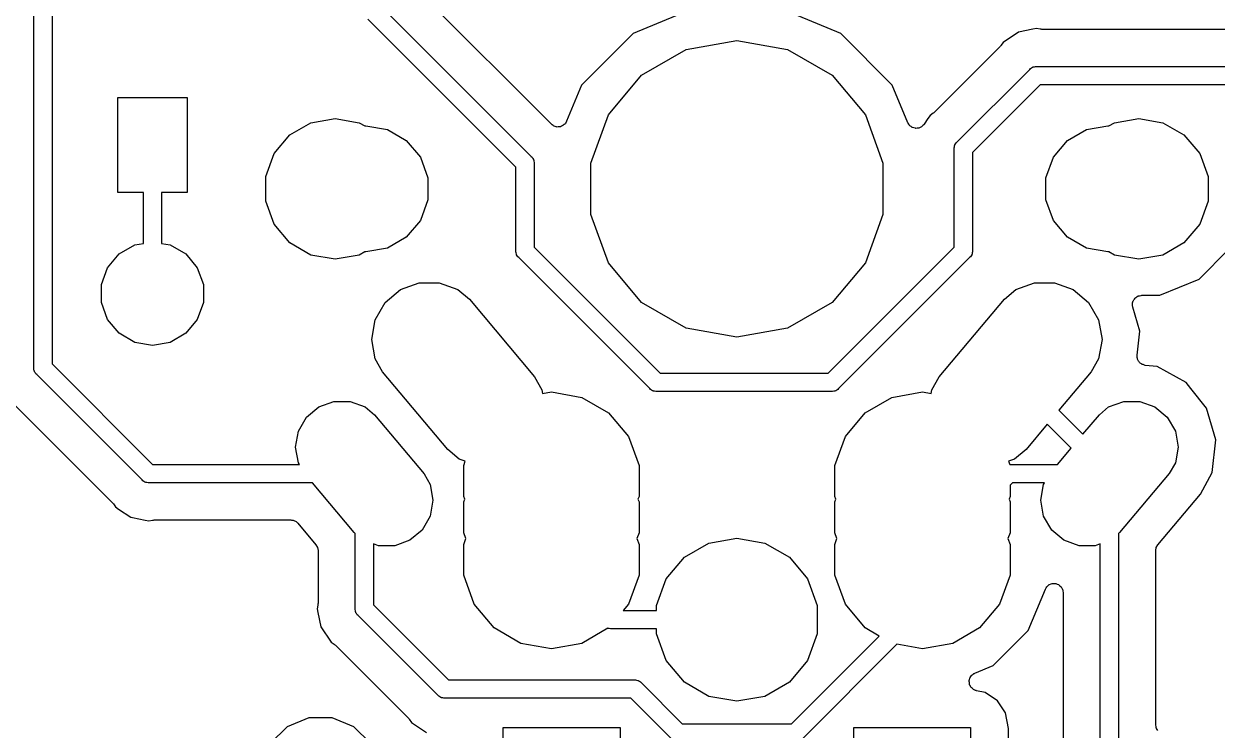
# Model space of a CAD drawing. Extents: x 61 to 194, y -153 to -61.
# Drawn here: x 155.24 to 171.57, y -120.16 to -110.49 of the extents above; entities that cross this region are included whole.
import ezdxf

# ---------------------------------------------------------------- set-up
doc = ezdxf.new("R2010")
doc.units = 0
doc.header["$MEASUREMENT"] = 0
doc.layers.add('BLACK', color=7, linetype='CONTINUOUS')

msp = doc.modelspace()

# ---------------------------------------------------------------- linework, layer by layer
at = {"layer": 'BLACK', "linetype": 'CONTINUOUS'}
for p, q in [((155.375, -115.195), (155.375, -103.889)), ((155.625, -104.025), (155.625, -115.148)), ((162.461, -111.866), (160.501, -109.905)), ((160.092, -110.215), (162.185, -112.308)), ((164.295, -110.327), (163.579, -110.624)), ((166.421, -110.624), (165.705, -110.327)), ((161.975, -112.452), (159.948, -110.425)), ((169.05, -110.565), (168.853, -110.604)), ((169.1, -110.555), (169.05, -110.565)), ((169.05, -110.565), (169.05, -110.565)), ((169.15, -110.565), (169.1, -110.555)), ((169.163, -110.565), (169.15, -110.565)), ((169.175, -110.567), (169.163, -110.565)), ((172.125, -110.567), (169.175, -110.567)), ((163.579, -110.624), (162.874, -111.329)), ((164.305, -110.842), (165, -110.719)), ((165, -110.719), (165.695, -110.842)), ((167.126, -111.329), (166.421, -110.624)), ((168.644, -110.744), (168.615, -110.786)), ((168.853, -110.604), (168.644, -110.744)), ((163.695, -111.194), (164.305, -110.842)), ((165.695, -110.842), (166.305, -111.194)), ((168.599, -110.805), (167.705, -111.699)), ((168.607, -110.795), (168.599, -110.805)), ((168.615, -110.786), (168.607, -110.795)), ((169.073, -111.078), (169.089, -111.074)), ((169.089, -111.074), (169.105, -111.075)), ((163.241, -111.735), (163.695, -111.194)), ((166.305, -111.194), (166.759, -111.735)), ((168.015, -112.108), (169.008, -111.115)), ((169.008, -111.115), (169.018, -111.103)), ((169.018, -111.103), (169.033, -111.094)), ((169.033, -111.094), (169.046, -111.085)), ((169.046, -111.085), (169.052, -111.084)), ((169.052, -111.084), (169.057, -111.081)), ((169.057, -111.081), (169.073, -111.078)), ((169.105, -111.075), (172.195, -111.075)), ((162.874, -111.329), (162.669, -111.825)), ((167.339, -111.844), (167.126, -111.329)), ((169.152, -111.325), (168.225, -112.252)), ((172.148, -111.325), (169.152, -111.325)), ((156.525, -112.8), (156.525, -111.5)), ((156.525, -111.5), (157.475, -111.5)), ((157.475, -111.5), (157.475, -112.8)), ((167.686, -111.715), (167.644, -111.744)), ((167.695, -111.707), (167.686, -111.715)), ((167.705, -111.699), (167.695, -111.707)), ((158.88, -112.011), (159.17, -111.844)), ((159.17, -111.844), (159.5, -111.785)), ((159.5, -111.785), (159.83, -111.844)), ((159.83, -111.844), (159.909, -111.889)), ((159.909, -111.889), (159.92, -111.887)), ((159.92, -111.887), (160.215, -111.939)), ((162.473, -111.874), (162.461, -111.866)), ((162.483, -111.883), (162.473, -111.874)), ((162.491, -111.887), (162.483, -111.883)), ((162.498, -111.891), (162.491, -111.887)), ((162.511, -111.895), (162.498, -111.891)), ((162.61, -111.889), (162.597, -111.893)), ((162.616, -111.884), (162.61, -111.889)), ((162.624, -111.88), (162.616, -111.884)), ((162.634, -111.871), (162.624, -111.88)), ((162.645, -111.862), (162.634, -111.871)), ((162.649, -111.855), (162.645, -111.862)), ((162.655, -111.849), (162.649, -111.855)), ((162.661, -111.837), (162.655, -111.849)), ((162.669, -111.825), (162.661, -111.837)), ((163, -112.397), (163.241, -111.735)), ((166.759, -111.735), (167, -112.397)), ((167.341, -111.847), (167.339, -111.844)), ((167.343, -111.851), (167.341, -111.847)), ((167.353, -111.866), (167.343, -111.851)), ((167.363, -111.881), (167.353, -111.866)), ((167.366, -111.883), (167.363, -111.881)), ((167.369, -111.887), (167.366, -111.883)), ((167.384, -111.897), (167.369, -111.887)), ((167.544, -111.884), (167.532, -111.897)), ((167.557, -111.872), (167.544, -111.884)), ((167.559, -111.869), (167.557, -111.872)), ((167.562, -111.866), (167.559, -111.869)), ((167.615, -111.786), (167.562, -111.866)), ((167.644, -111.744), (167.615, -111.786)), ((167.615, -111.786), (167.615, -111.786)), ((169.785, -111.939), (170.08, -111.887)), ((170.08, -111.887), (170.091, -111.889)), ((170.091, -111.889), (170.17, -111.844)), ((170.17, -111.844), (170.5, -111.785)), ((170.5, -111.785), (170.83, -111.844)), ((170.83, -111.844), (171.12, -112.011)), ((158.665, -112.268), (158.88, -112.011)), ((160.215, -111.939), (160.475, -112.089)), ((162.524, -111.9), (162.511, -111.895)), ((162.532, -111.901), (162.524, -111.9)), ((162.54, -111.903), (162.532, -111.901)), ((162.554, -111.902), (162.54, -111.903)), ((162.568, -111.902), (162.554, -111.902)), ((162.576, -111.9), (162.568, -111.902)), ((162.584, -111.899), (162.576, -111.9)), ((162.597, -111.893), (162.584, -111.899)), ((167.398, -111.908), (167.384, -111.897)), ((167.402, -111.909), (167.398, -111.908)), ((167.405, -111.911), (167.402, -111.909)), ((167.423, -111.916), (167.405, -111.911)), ((167.44, -111.921), (167.423, -111.916)), ((167.444, -111.921), (167.44, -111.921)), ((167.448, -111.922), (167.444, -111.921)), ((167.466, -111.92), (167.448, -111.922)), ((167.484, -111.919), (167.466, -111.92)), ((167.488, -111.917), (167.484, -111.919)), ((167.492, -111.917), (167.488, -111.917)), ((167.508, -111.909), (167.492, -111.917)), ((167.525, -111.902), (167.508, -111.909)), ((167.528, -111.899), (167.525, -111.902)), ((167.532, -111.897), (167.528, -111.899)), ((169.525, -112.089), (169.785, -111.939)), ((171.12, -112.011), (171.335, -112.268)), ((160.475, -112.089), (160.667, -112.318)), ((167.974, -112.189), (167.978, -112.173)), ((167.975, -112.205), (167.974, -112.189)), ((167.975, -113.548), (167.975, -112.205)), ((167.978, -112.173), (167.981, -112.157)), ((167.981, -112.157), (167.984, -112.152)), ((167.984, -112.152), (167.985, -112.146)), ((167.985, -112.146), (167.994, -112.133)), ((167.994, -112.133), (168.003, -112.118)), ((168.003, -112.118), (168.015, -112.108)), ((169.333, -112.318), (169.525, -112.089)), ((158.55, -112.582), (158.665, -112.268)), ((160.667, -112.318), (160.77, -112.6)), ((162.185, -112.308), (162.197, -112.318)), ((162.197, -112.318), (162.206, -112.333)), ((162.206, -112.333), (162.215, -112.346)), ((162.215, -112.346), (162.216, -112.352)), ((162.216, -112.352), (162.219, -112.357)), ((162.219, -112.357), (162.222, -112.373)), ((162.222, -112.373), (162.226, -112.389)), ((168.225, -112.252), (168.225, -113.595)), ((169.23, -112.6), (169.333, -112.318)), ((171.335, -112.268), (171.45, -112.582)), ((161.975, -113.595), (161.975, -112.452)), ((162.226, -112.389), (162.225, -112.405)), ((162.225, -112.405), (162.225, -113.548)), ((163, -113.103), (163, -112.397)), ((167, -112.397), (167, -113.103)), ((158.55, -112.918), (158.55, -112.582)), ((160.77, -112.6), (160.77, -112.9)), ((169.23, -112.9), (169.23, -112.6)), ((171.45, -112.582), (171.45, -112.918)), ((156.875, -112.8), (156.525, -112.8)), ((156.875, -113.498), (156.875, -112.8)), ((157.475, -112.8), (157.125, -112.8)), ((157.125, -112.8), (157.125, -113.498)), ((158.665, -113.232), (158.55, -112.918)), ((160.77, -112.9), (160.667, -113.182)), ((169.333, -113.182), (169.23, -112.9)), ((171.45, -112.918), (171.335, -113.232)), ((160.667, -113.182), (160.475, -113.411)), ((163.241, -113.765), (163, -113.103)), ((167, -113.103), (166.759, -113.765)), ((169.525, -113.411), (169.333, -113.182)), ((158.88, -113.489), (158.665, -113.232)), ((171.335, -113.232), (171.12, -113.489)), ((156.544, -113.642), (156.757, -113.518)), ((156.757, -113.518), (156.875, -113.498)), ((157.125, -113.498), (157.243, -113.518)), ((157.243, -113.518), (157.456, -113.642)), ((159.17, -113.656), (158.88, -113.489)), ((160.475, -113.411), (160.215, -113.561)), ((169.785, -113.561), (169.525, -113.411)), ((171.12, -113.489), (170.83, -113.656)), ((156.386, -113.83), (156.544, -113.642)), ((157.456, -113.642), (157.614, -113.83)), ((159.5, -113.715), (159.17, -113.656)), ((159.83, -113.656), (159.5, -113.715)), ((159.909, -113.611), (159.83, -113.656)), ((159.92, -113.613), (159.909, -113.611)), ((160.215, -113.561), (159.92, -113.613)), ((161.974, -113.611), (161.975, -113.595)), ((161.978, -113.627), (161.974, -113.611)), ((161.981, -113.643), (161.978, -113.627)), ((161.984, -113.648), (161.981, -113.643)), ((161.985, -113.654), (161.984, -113.648)), ((161.994, -113.667), (161.985, -113.654)), ((162.003, -113.682), (161.994, -113.667)), ((162.015, -113.692), (162.003, -113.682)), ((162.225, -113.548), (163.952, -115.275)), ((166.248, -115.275), (167.975, -113.548)), ((168.197, -113.682), (168.185, -113.692)), ((168.206, -113.667), (168.197, -113.682)), ((168.215, -113.654), (168.206, -113.667)), ((168.216, -113.648), (168.215, -113.654)), ((168.219, -113.643), (168.216, -113.648)), ((168.222, -113.627), (168.219, -113.643)), ((168.226, -113.611), (168.222, -113.627)), ((168.225, -113.595), (168.226, -113.611)), ((170.08, -113.613), (169.785, -113.561)), ((170.091, -113.611), (170.08, -113.613)), ((170.17, -113.656), (170.091, -113.611)), ((170.5, -113.715), (170.17, -113.656)), ((170.83, -113.656), (170.5, -113.715)), ((171.326, -113.986), (171.736, -113.576)), ((156.302, -114.062), (156.386, -113.83)), ((157.614, -113.83), (157.698, -114.062)), ((163.808, -115.485), (162.015, -113.692)), ((163.695, -114.306), (163.241, -113.765)), ((166.759, -113.765), (166.305, -114.306)), ((168.185, -113.692), (166.392, -115.485)), ((170.79, -114.208), (171.326, -113.986)), ((156.302, -114.308), (156.302, -114.062)), ((157.698, -114.062), (157.698, -114.308)), ((160.185, -114.305), (160.395, -114.13)), ((160.395, -114.13), (160.652, -114.036)), ((160.652, -114.036), (160.925, -114.036)), ((160.925, -114.036), (161.182, -114.13)), ((161.182, -114.13), (161.338, -114.261)), ((168.662, -114.261), (168.818, -114.13)), ((168.818, -114.13), (169.075, -114.036)), ((169.075, -114.036), (169.348, -114.036)), ((169.348, -114.036), (169.605, -114.13)), ((169.605, -114.13), (169.815, -114.305)), ((156.386, -114.54), (156.302, -114.308)), ((157.698, -114.308), (157.614, -114.54)), ((160.049, -114.542), (160.185, -114.305)), ((161.338, -114.261), (162.229, -115.323)), ((164.305, -114.658), (163.695, -114.306)), ((166.305, -114.306), (165.695, -114.658)), ((167.771, -115.323), (168.662, -114.261)), ((169.815, -114.305), (169.951, -114.542)), ((170.415, -114.327), (170.417, -114.32)), ((170.417, -114.342), (170.415, -114.327)), ((170.417, -114.313), (170.422, -114.299)), ((170.417, -114.32), (170.417, -114.313)), ((170.422, -114.299), (170.425, -114.284)), ((170.425, -114.284), (170.429, -114.278)), ((170.429, -114.278), (170.432, -114.271)), ((170.432, -114.271), (170.441, -114.26)), ((170.441, -114.26), (170.45, -114.247)), ((170.45, -114.247), (170.455, -114.243)), ((170.455, -114.243), (170.46, -114.238)), ((170.46, -114.238), (170.473, -114.23)), ((170.473, -114.23), (170.485, -114.221)), ((170.485, -114.221), (170.492, -114.219)), ((170.492, -114.219), (170.498, -114.216)), ((170.498, -114.216), (170.513, -114.213)), ((170.513, -114.213), (170.528, -114.209)), ((170.528, -114.209), (170.535, -114.209)), ((170.535, -114.209), (170.542, -114.208)), ((170.542, -114.208), (170.79, -114.208)), ((170.417, -114.357), (170.417, -114.342)), ((170.419, -114.364), (170.417, -114.357)), ((170.42, -114.371), (170.419, -114.364)), ((170.515, -114.697), (170.42, -114.371)), ((156.544, -114.728), (156.386, -114.54)), ((157.614, -114.54), (157.456, -114.728)), ((160.001, -114.811), (160.049, -114.542)), ((165, -114.781), (164.305, -114.658)), ((165.695, -114.658), (165, -114.781)), ((169.951, -114.542), (169.999, -114.811)), ((156.757, -114.852), (156.544, -114.728)), ((157.456, -114.728), (157.243, -114.852)), ((160.049, -115.08), (160.001, -114.811)), ((169.999, -114.811), (169.951, -115.08)), ((170.479, -115.027), (170.515, -114.697)), ((157, -114.894), (156.757, -114.852)), ((157.243, -114.852), (157, -114.894)), ((155.625, -115.148), (157.002, -116.525)), ((160.151, -115.257), (160.049, -115.08)), ((169.951, -115.08), (169.849, -115.257)), ((170.478, -115.049), (170.48, -115.038)), ((170.481, -115.06), (170.478, -115.049)), ((170.48, -115.038), (170.479, -115.027)), ((170.482, -115.071), (170.481, -115.06)), ((170.486, -115.081), (170.482, -115.071)), ((170.489, -115.092), (170.486, -115.081)), ((170.495, -115.101), (170.489, -115.092)), ((170.499, -115.111), (170.495, -115.101)), ((170.507, -115.119), (170.499, -115.111)), ((170.513, -115.128), (170.507, -115.119)), ((170.522, -115.135), (170.513, -115.128)), ((170.53, -115.143), (170.522, -115.135)), ((170.54, -115.148), (170.53, -115.143)), ((170.549, -115.154), (170.54, -115.148)), ((170.56, -115.157), (170.549, -115.154)), ((170.57, -115.162), (170.56, -115.157)), ((155.374, -115.211), (155.375, -115.195)), ((155.378, -115.227), (155.374, -115.211)), ((155.381, -115.243), (155.378, -115.227)), ((155.384, -115.248), (155.381, -115.243)), ((155.385, -115.254), (155.384, -115.248)), ((155.394, -115.267), (155.385, -115.254)), ((155.403, -115.282), (155.394, -115.267)), ((155.415, -115.292), (155.403, -115.282)), ((156.858, -116.735), (155.415, -115.292)), ((161.042, -116.319), (160.151, -115.257)), ((163.952, -115.275), (166.248, -115.275)), ((169.849, -115.257), (169.409, -115.782)), ((170.581, -115.164), (170.57, -115.162)), ((170.591, -115.167), (170.581, -115.164)), ((170.753, -115.184), (170.591, -115.167)), ((171.148, -115.401), (170.753, -115.184)), ((162.229, -115.323), (162.331, -115.5)), ((167.669, -115.5), (167.771, -115.323)), ((171.215, -115.484), (171.148, -115.401)), ((171.43, -115.753), (171.215, -115.484)), ((171.215, -115.484), (171.215, -115.484)), ((162.331, -115.5), (162.341, -115.553)), ((162.341, -115.553), (162.46, -115.531)), ((162.46, -115.531), (162.877, -115.605)), ((162.877, -115.605), (163.243, -115.817)), ((163.818, -115.497), (163.808, -115.485)), ((163.833, -115.506), (163.818, -115.497)), ((163.846, -115.515), (163.833, -115.506)), ((163.852, -115.516), (163.846, -115.515)), ((163.857, -115.519), (163.852, -115.516)), ((163.873, -115.522), (163.857, -115.519)), ((163.889, -115.526), (163.873, -115.522)), ((163.905, -115.525), (163.889, -115.526)), ((166.295, -115.525), (163.905, -115.525)), ((166.311, -115.526), (166.295, -115.525)), ((166.327, -115.522), (166.311, -115.526)), ((166.343, -115.519), (166.327, -115.522)), ((166.348, -115.516), (166.343, -115.519)), ((166.354, -115.515), (166.348, -115.516)), ((166.367, -115.506), (166.354, -115.515)), ((166.382, -115.497), (166.367, -115.506)), ((166.392, -115.485), (166.382, -115.497)), ((166.757, -115.817), (167.123, -115.605)), ((167.123, -115.605), (167.54, -115.531)), ((167.54, -115.531), (167.659, -115.553)), ((167.659, -115.553), (167.669, -115.5)), ((155.105, -115.701), (156.449, -117.045)), ((159.109, -115.878), (159.277, -115.737)), ((159.277, -115.737), (159.484, -115.661)), ((159.484, -115.661), (159.705, -115.661)), ((159.705, -115.661), (159.912, -115.737)), ((159.912, -115.737), (160.038, -115.843)), ((169.409, -115.782), (169.737, -116.11)), ((169.962, -115.843), (170.088, -115.737)), ((170.088, -115.737), (170.295, -115.661)), ((170.295, -115.661), (170.516, -115.661)), ((170.516, -115.661), (170.723, -115.737)), ((170.723, -115.737), (170.891, -115.878)), ((171.556, -116.185), (171.43, -115.753)), ((158.998, -116.069), (159.109, -115.878)), ((160.038, -115.843), (160.719, -116.654)), ((163.243, -115.817), (163.515, -116.141)), ((166.485, -116.141), (166.757, -115.817)), ((169.248, -115.974), (168.958, -116.319)), ((169.576, -116.302), (169.248, -115.974)), ((169.737, -116.11), (169.962, -115.843)), ((170.891, -115.878), (171.002, -116.069)), ((158.96, -116.286), (158.998, -116.069)), ((171.002, -116.069), (171.04, -116.286)), ((158.998, -116.503), (158.96, -116.286)), ((163.515, -116.141), (163.66, -116.538)), ((166.34, -116.538), (166.485, -116.141)), ((171.04, -116.286), (171.002, -116.503)), ((171.507, -116.634), (171.556, -116.185)), ((161.198, -116.45), (161.042, -116.319)), ((161.281, -116.48), (161.198, -116.45)), ((168.802, -116.45), (168.719, -116.48)), ((168.958, -116.319), (168.802, -116.45)), ((169.389, -116.525), (169.576, -116.302)), ((157.002, -116.525), (159.011, -116.525)), ((159.011, -116.525), (158.998, -116.503)), ((161.26, -116.538), (161.281, -116.48)), ((161.26, -116.962), (161.26, -116.538)), ((163.66, -116.538), (163.66, -116.962)), ((166.34, -116.962), (166.34, -116.538)), ((168.719, -116.48), (168.735, -116.525)), ((168.735, -116.525), (169.389, -116.525)), ((171.002, -116.503), (170.919, -116.646)), ((156.868, -116.747), (156.858, -116.735)), ((156.883, -116.756), (156.868, -116.747)), ((156.896, -116.765), (156.883, -116.756)), ((156.902, -116.766), (156.896, -116.765)), ((156.907, -116.769), (156.902, -116.766)), ((156.923, -116.772), (156.907, -116.769)), ((156.939, -116.776), (156.923, -116.772)), ((156.955, -116.775), (156.939, -116.776)), ((159.189, -116.775), (156.955, -116.775)), ((159.762, -117.457), (159.189, -116.775)), ((160.719, -116.654), (160.802, -116.797)), ((168.772, -116.775), (168.74, -116.807)), ((169.211, -116.775), (168.772, -116.775)), ((169.198, -116.797), (169.211, -116.775)), ((170.919, -116.646), (170.238, -117.457)), ((171.345, -116.929), (171.507, -116.634)), ((160.802, -116.797), (160.84, -117.014)), ((168.74, -116.807), (168.74, -116.962)), ((169.16, -117.014), (169.198, -116.797)), ((170.763, -117.623), (171.345, -116.929)), ((156.449, -117.045), (156.457, -117.055)), ((156.457, -117.055), (156.465, -117.064)), ((156.465, -117.064), (156.494, -117.106)), ((156.494, -117.106), (156.536, -117.135)), ((160.84, -117.014), (160.802, -117.231)), ((161.274, -117), (161.26, -116.962)), ((161.26, -117.038), (161.274, -117)), ((161.26, -117.462), (161.26, -117.038)), ((163.66, -116.962), (163.646, -117)), ((163.646, -117), (163.66, -117.038)), ((163.66, -117.038), (163.66, -117.462)), ((166.354, -117), (166.34, -116.962)), ((166.34, -117.038), (166.354, -117)), ((166.34, -117.462), (166.34, -117.038)), ((168.74, -116.962), (168.726, -117)), ((168.726, -117), (168.74, -117.038)), ((168.74, -117.038), (168.74, -117.462)), ((169.198, -117.231), (169.16, -117.014)), ((156.536, -117.135), (156.536, -117.135)), ((156.536, -117.135), (156.703, -117.246)), ((156.703, -117.246), (156.726, -117.251)), ((156.726, -117.251), (156.726, -117.251)), ((156.726, -117.251), (156.9, -117.285)), ((160.802, -117.231), (160.691, -117.422)), ((169.309, -117.422), (169.198, -117.231)), ((156.9, -117.285), (156.9, -117.285)), ((156.9, -117.285), (156.95, -117.295)), ((156.95, -117.295), (157, -117.285)), ((157, -117.285), (157.013, -117.285)), ((157.013, -117.285), (157.025, -117.283)), ((157.025, -117.283), (158.893, -117.283)), ((158.893, -117.283), (158.904, -117.285)), ((158.904, -117.285), (158.915, -117.285)), ((158.915, -117.285), (158.925, -117.289)), ((158.925, -117.289), (158.936, -117.291)), ((158.936, -117.291), (158.946, -117.296)), ((158.946, -117.296), (158.956, -117.3)), ((158.956, -117.3), (158.965, -117.307)), ((158.965, -117.307), (158.975, -117.313)), ((158.975, -117.313), (158.982, -117.321)), ((158.982, -117.321), (158.99, -117.328)), ((158.99, -117.328), (159.237, -117.623)), ((160.691, -117.422), (160.523, -117.563)), ((169.477, -117.563), (169.309, -117.422)), ((159.775, -117.469), (159.762, -117.457)), ((159.775, -118.495), (159.775, -117.469)), ((160.523, -117.563), (160.316, -117.639)), ((161.289, -117.54), (161.26, -117.462)), ((161.26, -117.618), (161.289, -117.54)), ((163.66, -117.462), (163.631, -117.54)), ((163.631, -117.54), (163.66, -117.618)), ((164.282, -117.794), (164.618, -117.6)), ((164.618, -117.6), (165, -117.533)), ((165, -117.533), (165.382, -117.6)), ((165.382, -117.6), (165.718, -117.794)), ((166.369, -117.54), (166.34, -117.462)), ((166.34, -117.618), (166.369, -117.54)), ((168.74, -117.462), (168.711, -117.54)), ((168.711, -117.54), (168.74, -117.618)), ((169.684, -117.639), (169.477, -117.563)), ((170.238, -117.457), (170.225, -117.469)), ((170.225, -117.469), (170.225, -120.348)), ((159.237, -117.623), (159.237, -117.623)), ((159.237, -117.623), (159.259, -117.661)), ((159.259, -117.661), (159.267, -117.704)), ((159.267, -117.704), (159.267, -118.425)), ((160.095, -117.639), (160.025, -117.613)), ((160.025, -117.613), (160.025, -118.448)), ((160.316, -117.639), (160.095, -117.639)), ((161.26, -118.042), (161.26, -117.618)), ((163.66, -117.618), (163.66, -118.042)), ((166.34, -118.042), (166.34, -117.618)), ((168.74, -117.618), (168.74, -118.042)), ((169.905, -117.639), (169.684, -117.639)), ((169.975, -117.613), (169.905, -117.639)), ((169.975, -120.395), (169.975, -117.613)), ((170.733, -117.704), (170.741, -117.661)), ((170.733, -120.085), (170.733, -117.704)), ((170.741, -117.661), (170.763, -117.623)), ((164.033, -118.092), (164.282, -117.794)), ((165.718, -117.794), (165.967, -118.092)), ((161.405, -118.439), (161.26, -118.042)), ((163.66, -118.042), (163.515, -118.439)), ((163.9, -118.456), (164.033, -118.092)), ((165.967, -118.092), (166.1, -118.456)), ((166.485, -118.439), (166.34, -118.042)), ((168.74, -118.042), (168.595, -118.439)), ((168.988, -118.798), (169.223, -118.231)), ((169.223, -118.231), (169.233, -118.215)), ((169.233, -118.215), (169.243, -118.198)), ((169.243, -118.198), (169.245, -118.196)), ((169.245, -118.196), (169.246, -118.194)), ((169.246, -118.194), (169.262, -118.182)), ((169.262, -118.182), (169.276, -118.17)), ((169.276, -118.17), (169.279, -118.169)), ((169.279, -118.169), (169.281, -118.167)), ((169.281, -118.167), (169.3, -118.161)), ((169.3, -118.161), (169.318, -118.154)), ((169.318, -118.154), (169.321, -118.154)), ((169.321, -118.154), (169.323, -118.154)), ((169.323, -118.154), (169.343, -118.154)), ((169.343, -118.154), (169.362, -118.154)), ((169.362, -118.154), (169.365, -118.155)), ((169.365, -118.155), (169.367, -118.156)), ((169.367, -118.156), (169.385, -118.163)), ((169.385, -118.163), (169.403, -118.17)), ((169.403, -118.17), (169.406, -118.171)), ((169.406, -118.171), (169.408, -118.172)), ((169.408, -118.172), (169.422, -118.185)), ((169.422, -118.185), (169.437, -118.198)), ((169.437, -118.198), (169.439, -118.2)), ((169.439, -118.2), (169.441, -118.202)), ((169.441, -118.202), (169.45, -118.219)), ((169.45, -118.219), (169.459, -118.236)), ((169.459, -118.236), (169.46, -118.239)), ((169.46, -118.239), (169.461, -118.241)), ((169.461, -118.241), (169.464, -118.26)), ((169.464, -118.26), (169.467, -118.279)), ((159.267, -118.425), (159.265, -118.437)), ((169.467, -118.279), (169.467, -120.325)), ((159.265, -118.45), (159.255, -118.5)), ((159.255, -118.5), (159.265, -118.55)), ((159.265, -118.437), (159.265, -118.45)), ((159.265, -118.55), (159.265, -118.55)), ((159.265, -118.55), (159.304, -118.747)), ((159.774, -118.511), (159.775, -118.495)), ((159.778, -118.527), (159.774, -118.511)), ((159.781, -118.543), (159.778, -118.527)), ((159.784, -118.548), (159.781, -118.543)), ((159.785, -118.554), (159.784, -118.548)), ((159.794, -118.567), (159.785, -118.554)), ((159.803, -118.582), (159.794, -118.567)), ((159.815, -118.592), (159.803, -118.582)), ((160.025, -118.448), (161.052, -119.475)), ((161.677, -118.763), (161.405, -118.439)), ((163.515, -118.439), (163.443, -118.525)), ((163.443, -118.525), (163.9, -118.525)), ((163.9, -118.525), (163.9, -118.456)), ((166.1, -118.456), (166.1, -118.844)), ((166.757, -118.763), (166.485, -118.439)), ((168.595, -118.439), (168.323, -118.763)), ((159.304, -118.747), (159.444, -118.956)), ((160.908, -119.685), (159.815, -118.592)), ((162.043, -118.975), (161.677, -118.763)), ((163.235, -118.768), (162.877, -118.975)), ((163.237, -118.769), (163.235, -118.768)), ((163.253, -118.772), (163.237, -118.769)), ((163.269, -118.776), (163.253, -118.772)), ((163.285, -118.775), (163.269, -118.776)), ((163.9, -118.775), (163.285, -118.775)), ((163.9, -118.844), (163.9, -118.775)), ((164.033, -119.208), (163.9, -118.844)), ((165.748, -120.075), (166.949, -118.874)), ((166.1, -118.844), (165.967, -119.208)), ((166.949, -118.874), (166.757, -118.763)), ((168.323, -118.763), (167.957, -118.975)), ((168.508, -119.278), (168.988, -118.798)), ((159.444, -118.956), (159.486, -118.985)), ((159.486, -118.985), (159.495, -118.993)), ((159.495, -118.993), (159.505, -119.001)), ((159.505, -119.001), (160.499, -119.995)), ((162.46, -119.049), (162.043, -118.975)), ((162.877, -118.975), (162.46, -119.049)), ((167.19, -118.987), (165.892, -120.285)), ((167.54, -119.049), (167.19, -118.987)), ((167.957, -118.975), (167.54, -119.049)), ((164.282, -119.506), (164.033, -119.208)), ((165.967, -119.208), (165.718, -119.506)), ((168.216, -119.411), (168.221, -119.405)), ((168.221, -119.405), (168.233, -119.397)), ((168.233, -119.397), (168.245, -119.387)), ((168.245, -119.387), (168.252, -119.385)), ((168.252, -119.385), (168.258, -119.381)), ((168.258, -119.381), (168.508, -119.278)), ((161.052, -119.475), (163.595, -119.475)), ((163.595, -119.475), (163.611, -119.474)), ((163.611, -119.474), (163.627, -119.478)), ((163.627, -119.478), (163.643, -119.481)), ((163.643, -119.481), (163.648, -119.484)), ((163.648, -119.484), (163.654, -119.485)), ((163.654, -119.485), (163.667, -119.494)), ((163.667, -119.494), (163.682, -119.503)), ((163.682, -119.503), (163.692, -119.515)), ((163.692, -119.515), (164.252, -120.075)), ((164.618, -119.7), (164.282, -119.506)), ((165.718, -119.506), (165.382, -119.7)), ((168.179, -119.496), (168.181, -119.489)), ((168.182, -119.511), (168.179, -119.496)), ((168.181, -119.482), (168.185, -119.468)), ((168.181, -119.489), (168.181, -119.482)), ((168.182, -119.526), (168.182, -119.511)), ((168.185, -119.533), (168.182, -119.526)), ((168.185, -119.468), (168.188, -119.453)), ((168.186, -119.54), (168.185, -119.533)), ((168.193, -119.553), (168.186, -119.54)), ((168.188, -119.453), (168.192, -119.447)), ((168.192, -119.447), (168.194, -119.44)), ((168.199, -119.567), (168.193, -119.553)), ((168.194, -119.44), (168.203, -119.428)), ((168.204, -119.572), (168.199, -119.567)), ((168.203, -119.428), (168.211, -119.415)), ((168.211, -119.415), (168.216, -119.411)), ((160.918, -119.697), (160.908, -119.685)), ((160.933, -119.706), (160.918, -119.697)), ((160.946, -119.715), (160.933, -119.706)), ((160.952, -119.716), (160.946, -119.715)), ((160.957, -119.719), (160.952, -119.716)), ((160.973, -119.722), (160.957, -119.719)), ((160.989, -119.726), (160.973, -119.722)), ((161.005, -119.725), (160.989, -119.726)), ((163.548, -119.725), (161.005, -119.725)), ((164.108, -120.285), (163.548, -119.725)), ((165, -119.767), (164.618, -119.7)), ((165.382, -119.7), (165, -119.767)), ((168.207, -119.578), (168.204, -119.572)), ((168.219, -119.588), (168.207, -119.578)), ((168.229, -119.599), (168.219, -119.588)), ((168.235, -119.603), (168.229, -119.599)), ((168.241, -119.607), (168.235, -119.603)), ((168.255, -119.613), (168.241, -119.607)), ((168.268, -119.62), (168.255, -119.613)), ((168.275, -119.621), (168.268, -119.62)), ((168.282, -119.623), (168.275, -119.621)), ((168.398, -119.646), (168.282, -119.623)), ((168.566, -119.759), (168.398, -119.646)), ((168.679, -119.927), (168.566, -119.759)), ((159.139, -119.992), (158.842, -120.115)), ((159.461, -119.992), (159.139, -119.992)), ((159.758, -120.115), (159.461, -119.992)), ((160.499, -119.995), (160.507, -120.005)), ((160.507, -120.005), (160.515, -120.014)), ((160.515, -120.014), (160.544, -120.056)), ((160.544, -120.056), (160.753, -120.197)), ((168.72, -120.138), (168.679, -119.927)), ((158.842, -120.115), (158.615, -120.342)), ((159.985, -120.342), (159.758, -120.115)), ((161.8, -120.375), (161.8, -120.125)), ((161.8, -120.125), (163.4, -120.125)), ((163.4, -120.125), (163.4, -121.125)), ((164.252, -120.075), (165.748, -120.075)), ((166.6, -120.524), (166.6, -120.125)), ((166.6, -120.125), (168.2, -120.125)), ((168.2, -120.125), (168.2, -121.125)), ((168.72, -121.112), (168.72, -120.138)), ((170.734, -120.091), (170.733, -120.085)), ((170.733, -120.096), (170.734, -120.091)), ((170.738, -120.112), (170.733, -120.096)), ((170.741, -120.129), (170.738, -120.112)), ((170.743, -120.133), (170.741, -120.129)), ((170.745, -120.139), (170.743, -120.133)), ((170.754, -120.152), (170.745, -120.139)), ((170.763, -120.167), (170.754, -120.152))]:
    msp.add_line(p, q, dxfattribs=at)

doc.saveas('drawing.dxf')
